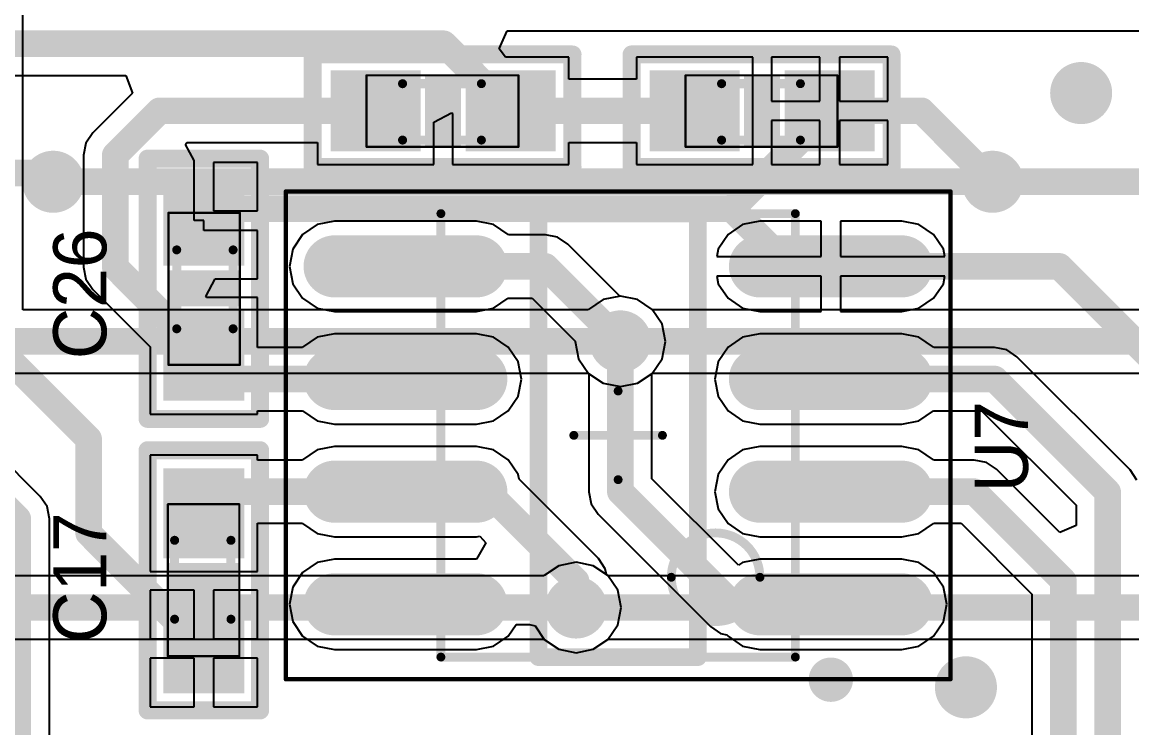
# Model space of a CAD drawing. Header units: millimetres. Extents: x 59 to 152, y 30 to 146.
# Drawn here: x 113.65 to 126.17, y 124.54 to 132.5 of the extents above; entities that cross this region are included whole.
import ezdxf

# ---------------------------------------------------------------- set-up
doc = ezdxf.new("R2010")
doc.units = ezdxf.units.MM
for name, color, linetype in [('BottomLayer', 5, 'Continuous'), ('BottomSolder', 6, 'Continuous'), ('Mechanical13', 56, 'Continuous'), ('Mechanical15', 56, 'Continuous'), ('Mechanical16', 56, 'Continuous'), ('Mechanical6', 56, 'Continuous'), ('MultiLayer', 9, 'Continuous'), ('TopLayer', 1, 'Continuous'), ('TopOverlay', 2, 'Continuous'), ('TopPaste', 8, 'Continuous'), ('TopSolder', 216, 'Continuous'), ('ViaHoleLayer', 16, 'Continuous')]:
    doc.layers.add(name, color=color, linetype=linetype)

# ---------------------------------------------------------------- blocks, each defined once
blk = doc.blocks.new('C0603_189')
at = {"layer": 'Mechanical16'}
for points, const_width in [([(-0.85, 0.406), (0.864, 0.406)], 0.0254), ([(-0.85, 0.406), (-0.85, -0.4)], 0.0254), ([(-0.432, 0.33), (0.457, 0.33)], 0.102), ([(0.864, 0.406), (0.864, -0.4)], 0.0254), ([(-0.432, -0.306), (0.457, -0.306)], 0.102), ([(-0.85, -0.4), (0.864, -0.4)], 0.0254)]:
    blk.add_lwpolyline(points, dxfattribs=dict(at, const_width=const_width))
for points, const_width in [([(-0.856, 0.406, 1), (-0.844, 0.406, 1)], 0.0127), ([(-0.856, 0.406, 1), (-0.844, 0.406, 1)], 0.0127), ([(-0.457, 0.33, 1), (-0.407, 0.33, 1)], 0.0508), ([(0.432, 0.33, 1), (0.483, 0.33, 1)], 0.0508), ([(0.857, 0.406, 1), (0.87, 0.406, 1)], 0.0127), ([(0.857, 0.406, 1), (0.87, 0.406, 1)], 0.0127), ([(-0.457, -0.306, 1), (-0.407, -0.306, 1)], 0.0508), ([(0.432, -0.306, 1), (0.483, -0.306, 1)], 0.0508), ([(-0.856, -0.4, 1), (-0.844, -0.4, 1)], 0.0127), ([(-0.856, -0.4, 1), (-0.844, -0.4, 1)], 0.0127), ([(0.857, -0.4, 1), (0.87, -0.4, 1)], 0.0127), ([(0.857, -0.4, 1), (0.87, -0.4, 1)], 0.0127)]:
    blk.add_lwpolyline(points, format="xyb", close=True, dxfattribs=dict(at, const_width=const_width))
for points in [[(-0.837, -0.4), (-0.431, -0.4), (-0.837, 0.406), (-0.431, 0.406)], [(0.433, -0.4), (0.839, -0.4), (0.433, 0.406), (0.839, 0.406)]]:
    blk.add_solid(points, dxfattribs=at)
at = {"layer": 'Mechanical6'}
blk.add_solid([(-0.2, -0.4), (0.203, -0.4), (-0.2, 0.406), (0.203, 0.406)], dxfattribs=at)
at = {"layer": 'TopLayer'}
for points in [[(-1.219, -0.406), (-0.305, -0.406), (-1.219, 0.406), (-0.305, 0.406)], [(0.305, -0.406), (1.219, -0.406), (0.305, 0.406), (1.219, 0.406)]]:
    blk.add_solid(points, dxfattribs=at)
at = {"layer": 'TopOverlay', "const_width": 0.203}
for points in [[(-1.46, 0.635), (1.473, 0.635)], [(-1.46, 0.635), (-1.46, -0.635)], [(1.473, 0.635), (1.473, -0.635)], [(-1.46, -0.635), (1.473, -0.635)]]:
    blk.add_lwpolyline(points, dxfattribs=at)
at = {"layer": 'TopOverlay', "const_width": 0.102}
for points in [[(-1.511, 0.635, 1), (-1.41, 0.635, 1)], [(-1.511, 0.635, 1), (-1.41, 0.635, 1)], [(1.422, 0.635, 1), (1.524, 0.635, 1)], [(1.422, 0.635, 1), (1.524, 0.635, 1)], [(-1.511, -0.635, 1), (-1.41, -0.635, 1)], [(-1.511, -0.635, 1), (-1.41, -0.635, 1)], [(1.422, -0.635, 1), (1.524, -0.635, 1)], [(1.422, -0.635, 1), (1.524, -0.635, 1)]]:
    blk.add_lwpolyline(points, format="xyb", close=True, dxfattribs=at)
at = {"layer": 'TopPaste'}
for points in [[(-1.219, -0.406), (-0.305, -0.406), (-1.219, 0.406), (-0.305, 0.406)], [(0.305, -0.406), (1.219, -0.406), (0.305, 0.406), (1.219, 0.406)]]:
    blk.add_solid(points, dxfattribs=at)
at = {"layer": 'TopSolder'}
for points in [[(-1.269, -0.456), (-0.255, -0.456), (-1.269, 0.456), (-0.255, 0.456)], [(0.255, -0.456), (1.269, -0.456), (0.255, 0.456), (1.269, 0.456)]]:
    blk.add_solid(points, dxfattribs=at)
blk = doc.blocks.new('C0603_198')
at = {"layer": 'Mechanical16'}
for points, const_width in [([(0.864, 0.406), (-0.85, 0.406)], 0.0254), ([(-0.85, -0.4), (-0.85, 0.406)], 0.0254), ([(0.457, 0.33), (-0.432, 0.33)], 0.102), ([(0.864, -0.4), (0.864, 0.406)], 0.0254), ([(0.457, -0.306), (-0.432, -0.306)], 0.102), ([(0.864, -0.4), (-0.85, -0.4)], 0.0254)]:
    blk.add_lwpolyline(points, dxfattribs=dict(at, const_width=const_width))
for points, const_width in [([(-0.856, 0.406, 1), (-0.844, 0.406, 1)], 0.0127), ([(-0.856, 0.406, 1), (-0.844, 0.406, 1)], 0.0127), ([(-0.457, 0.33, 1), (-0.407, 0.33, 1)], 0.0508), ([(0.432, 0.33, 1), (0.483, 0.33, 1)], 0.0508), ([(0.857, 0.406, 1), (0.87, 0.406, 1)], 0.0127), ([(0.857, 0.406, 1), (0.87, 0.406, 1)], 0.0127), ([(-0.457, -0.306, 1), (-0.407, -0.306, 1)], 0.0508), ([(0.432, -0.306, 1), (0.483, -0.306, 1)], 0.0508), ([(-0.856, -0.4, 1), (-0.844, -0.4, 1)], 0.0127), ([(-0.856, -0.4, 1), (-0.844, -0.4, 1)], 0.0127), ([(0.857, -0.4, 1), (0.87, -0.4, 1)], 0.0127), ([(0.857, -0.4, 1), (0.87, -0.4, 1)], 0.0127)]:
    blk.add_lwpolyline(points, format="xyb", close=True, dxfattribs=dict(at, const_width=const_width))
for points in [[(-0.838, -0.401), (-0.432, -0.401), (-0.838, 0.405), (-0.432, 0.405)], [(0.432, -0.401), (0.838, -0.401), (0.432, 0.405), (0.838, 0.405)]]:
    blk.add_solid(points, dxfattribs=at)
at = {"layer": 'Mechanical6'}
blk.add_solid([(-0.2, -0.4), (0.203, -0.4), (-0.2, 0.406), (0.203, 0.406)], dxfattribs=at)
at = {"layer": 'TopLayer'}
for points in [[(-1.219, -0.406), (-0.305, -0.406), (-1.219, 0.406), (-0.305, 0.406)], [(0.305, -0.406), (1.219, -0.406), (0.305, 0.406), (1.219, 0.406)]]:
    blk.add_solid(points, dxfattribs=at)
at = {"layer": 'TopOverlay', "const_width": 0.203}
for points in [[(1.473, 0.635), (-1.46, 0.635)], [(-1.46, -0.635), (-1.46, 0.635)], [(1.473, -0.635), (1.473, 0.635)], [(1.473, -0.635), (-1.46, -0.635)]]:
    blk.add_lwpolyline(points, dxfattribs=at)
at = {"layer": 'TopOverlay', "const_width": 0.102}
for points in [[(-1.511, 0.635, 1), (-1.41, 0.635, 1)], [(-1.511, 0.635, 1), (-1.41, 0.635, 1)], [(1.422, 0.635, 1), (1.524, 0.635, 1)], [(1.422, 0.635, 1), (1.524, 0.635, 1)], [(-1.511, -0.635, 1), (-1.41, -0.635, 1)], [(-1.511, -0.635, 1), (-1.41, -0.635, 1)], [(1.422, -0.635, 1), (1.524, -0.635, 1)], [(1.422, -0.635, 1), (1.524, -0.635, 1)]]:
    blk.add_lwpolyline(points, format="xyb", close=True, dxfattribs=at)
at = {"layer": 'TopPaste'}
for points in [[(-1.219, -0.406), (-0.305, -0.406), (-1.219, 0.406), (-0.305, 0.406)], [(0.305, -0.406), (1.219, -0.406), (0.305, 0.406), (1.219, 0.406)]]:
    blk.add_solid(points, dxfattribs=at)
at = {"layer": 'TopSolder'}
for points in [[(-1.269, -0.456), (-0.255, -0.456), (-1.269, 0.456), (-0.255, 0.456)], [(0.255, -0.456), (1.269, -0.456), (0.255, 0.456), (1.269, 0.456)]]:
    blk.add_solid(points, dxfattribs=at)
blk = doc.blocks.new('R0603_265')
at = {"layer": 'Mechanical16'}
for points, const_width in [([(-0.85, 0.406), (-0.85, -0.4)], 0.0254), ([(0.864, 0.406), (-0.85, 0.406)], 0.0254), ([(0.457, 0.33), (-0.432, 0.33)], 0.102), ([(0.864, 0.406), (0.864, -0.4)], 0.0254), ([(0.457, -0.306), (-0.432, -0.306)], 0.102), ([(0.864, -0.4), (-0.85, -0.4)], 0.0254)]:
    blk.add_lwpolyline(points, dxfattribs=dict(at, const_width=const_width))
for points, const_width in [([(-0.856, 0.406, 1), (-0.844, 0.406, 1)], 0.0127), ([(-0.856, 0.406, 1), (-0.844, 0.406, 1)], 0.0127), ([(-0.457, 0.33, 1), (-0.407, 0.33, 1)], 0.0508), ([(0.432, 0.33, 1), (0.483, 0.33, 1)], 0.0508), ([(0.857, 0.406, 1), (0.87, 0.406, 1)], 0.0127), ([(0.857, 0.406, 1), (0.87, 0.406, 1)], 0.0127), ([(-0.457, -0.306, 1), (-0.407, -0.306, 1)], 0.0508), ([(0.432, -0.306, 1), (0.483, -0.306, 1)], 0.0508), ([(-0.856, -0.4, 1), (-0.844, -0.4, 1)], 0.0127), ([(-0.856, -0.4, 1), (-0.844, -0.4, 1)], 0.0127), ([(0.857, -0.4, 1), (0.87, -0.4, 1)], 0.0127), ([(0.857, -0.4, 1), (0.87, -0.4, 1)], 0.0127)]:
    blk.add_lwpolyline(points, format="xyb", close=True, dxfattribs=dict(at, const_width=const_width))
for points in [[(-0.838, -0.4), (-0.432, -0.4), (-0.838, 0.407), (-0.432, 0.407)], [(0.432, -0.4), (0.838, -0.4), (0.432, 0.407), (0.838, 0.407)]]:
    blk.add_solid(points, dxfattribs=at)
at = {"layer": 'Mechanical6'}
blk.add_solid([(-0.2, -0.4), (0.203, -0.4), (-0.2, 0.406), (0.203, 0.406)], dxfattribs=at)
at = {"layer": 'TopLayer'}
for points in [[(-1.219, -0.406), (-0.305, -0.406), (-1.219, 0.406), (-0.305, 0.406)], [(0.305, -0.406), (1.219, -0.406), (0.305, 0.406), (1.219, 0.406)]]:
    blk.add_solid(points, dxfattribs=at)
at = {"layer": 'TopOverlay', "const_width": 0.203}
for points in [[(-1.46, 0.635), (-1.46, -0.635)], [(1.473, 0.635), (-1.46, 0.635)], [(1.473, 0.635), (1.473, -0.635)], [(1.473, -0.635), (-1.46, -0.635)]]:
    blk.add_lwpolyline(points, dxfattribs=at)
at = {"layer": 'TopOverlay', "const_width": 0.102}
for points in [[(-1.511, 0.635, 1), (-1.41, 0.635, 1)], [(-1.511, 0.635, 1), (-1.41, 0.635, 1)], [(1.422, 0.635, 1), (1.524, 0.635, 1)], [(1.422, 0.635, 1), (1.524, 0.635, 1)], [(-1.511, -0.635, 1), (-1.41, -0.635, 1)], [(-1.511, -0.635, 1), (-1.41, -0.635, 1)], [(1.422, -0.635, 1), (1.524, -0.635, 1)], [(1.422, -0.635, 1), (1.524, -0.635, 1)]]:
    blk.add_lwpolyline(points, format="xyb", close=True, dxfattribs=at)
at = {"layer": 'TopPaste'}
for points in [[(-1.219, -0.406), (-0.305, -0.406), (-1.219, 0.406), (-0.305, 0.406)], [(0.305, -0.406), (1.219, -0.406), (0.305, 0.406), (1.219, 0.406)]]:
    blk.add_solid(points, dxfattribs=at)
at = {"layer": 'TopSolder'}
for points in [[(-1.269, -0.456), (-0.255, -0.456), (-1.269, 0.456), (-0.255, 0.456)], [(0.255, -0.456), (1.269, -0.456), (0.255, 0.456), (1.269, 0.456)]]:
    blk.add_solid(points, dxfattribs=at)
blk = doc.blocks.new('R0603_266')
at = {"layer": 'Mechanical16'}
for points, const_width in [([(-0.85, 0.406), (-0.85, -0.4)], 0.0254), ([(0.864, 0.406), (-0.85, 0.406)], 0.0254), ([(0.457, 0.33), (-0.432, 0.33)], 0.102), ([(0.864, 0.406), (0.864, -0.4)], 0.0254), ([(0.457, -0.306), (-0.432, -0.306)], 0.102), ([(0.864, -0.4), (-0.85, -0.4)], 0.0254)]:
    blk.add_lwpolyline(points, dxfattribs=dict(at, const_width=const_width))
for points, const_width in [([(-0.856, 0.406, 1), (-0.844, 0.406, 1)], 0.0127), ([(-0.856, 0.406, 1), (-0.844, 0.406, 1)], 0.0127), ([(-0.457, 0.33, 1), (-0.407, 0.33, 1)], 0.0508), ([(0.432, 0.33, 1), (0.483, 0.33, 1)], 0.0508), ([(0.857, 0.406, 1), (0.87, 0.406, 1)], 0.0127), ([(0.857, 0.406, 1), (0.87, 0.406, 1)], 0.0127), ([(-0.457, -0.306, 1), (-0.407, -0.306, 1)], 0.0508), ([(0.432, -0.306, 1), (0.483, -0.306, 1)], 0.0508), ([(-0.856, -0.4, 1), (-0.844, -0.4, 1)], 0.0127), ([(-0.856, -0.4, 1), (-0.844, -0.4, 1)], 0.0127), ([(0.857, -0.4, 1), (0.87, -0.4, 1)], 0.0127), ([(0.857, -0.4, 1), (0.87, -0.4, 1)], 0.0127)]:
    blk.add_lwpolyline(points, format="xyb", close=True, dxfattribs=dict(at, const_width=const_width))
for points in [[(-0.838, -0.4), (-0.432, -0.4), (-0.838, 0.406), (-0.432, 0.406)], [(0.432, -0.4), (0.838, -0.4), (0.432, 0.406), (0.838, 0.406)]]:
    blk.add_solid(points, dxfattribs=at)
at = {"layer": 'Mechanical6'}
blk.add_solid([(-0.2, -0.4), (0.203, -0.4), (-0.2, 0.406), (0.203, 0.406)], dxfattribs=at)
at = {"layer": 'TopLayer'}
for points in [[(-1.219, -0.406), (-0.305, -0.406), (-1.219, 0.406), (-0.305, 0.406)], [(0.305, -0.406), (1.219, -0.406), (0.305, 0.406), (1.219, 0.406)]]:
    blk.add_solid(points, dxfattribs=at)
at = {"layer": 'TopOverlay', "const_width": 0.203}
for points in [[(-1.46, 0.635), (-1.46, -0.635)], [(1.473, 0.635), (-1.46, 0.635)], [(1.473, 0.635), (1.473, -0.635)], [(1.473, -0.635), (-1.46, -0.635)]]:
    blk.add_lwpolyline(points, dxfattribs=at)
at = {"layer": 'TopOverlay', "const_width": 0.102}
for points in [[(-1.511, 0.635, 1), (-1.41, 0.635, 1)], [(-1.511, 0.635, 1), (-1.41, 0.635, 1)], [(1.422, 0.635, 1), (1.524, 0.635, 1)], [(1.422, 0.635, 1), (1.524, 0.635, 1)], [(-1.511, -0.635, 1), (-1.41, -0.635, 1)], [(-1.511, -0.635, 1), (-1.41, -0.635, 1)], [(1.422, -0.635, 1), (1.524, -0.635, 1)], [(1.422, -0.635, 1), (1.524, -0.635, 1)]]:
    blk.add_lwpolyline(points, format="xyb", close=True, dxfattribs=at)
at = {"layer": 'TopPaste'}
for points in [[(-1.219, -0.406), (-0.305, -0.406), (-1.219, 0.406), (-0.305, 0.406)], [(0.305, -0.406), (1.219, -0.406), (0.305, 0.406), (1.219, 0.406)]]:
    blk.add_solid(points, dxfattribs=at)
at = {"layer": 'TopSolder'}
for points in [[(-1.269, -0.456), (-0.255, -0.456), (-1.269, 0.456), (-0.255, 0.456)], [(0.255, -0.456), (1.269, -0.456), (0.255, 0.456), (1.269, 0.456)]]:
    blk.add_solid(points, dxfattribs=at)
blk = doc.blocks.new('ADI_R_8_N_309')
at = {"layer": 'Mechanical13', "const_width": 0.1}
for points in [[(2, 2.5), (-2, 2.5)], [(-2, 2.5), (-2, -2.5)], [(2, 2.5), (2, -2.5)], [(2, -2.5), (-2, -2.5)]]:
    blk.add_lwpolyline(points, dxfattribs=at)
at = {"layer": 'Mechanical13'}
for points, const_width in [([(-2.025, 2.5, 1), (-1.975, 2.5, 1)], 0.05), ([(-2.025, 2.5, 1), (-1.975, 2.5, 1)], 0.05), ([(1.975, 2.5, 1), (2.025, 2.5, 1)], 0.05), ([(1.975, 2.5, 1), (2.025, 2.5, 1)], 0.05), ([(-0.6, 1.6, 1), (-1.6, 1.6, 1)], 0.1), ([(-1.625, 1.6, 1), (-1.575, 1.6, 1)], 0.05), ([(-0.625, 1.6, 1), (-0.575, 1.6, 1)], 0.05), ([(-2.025, -2.5, 1), (-1.975, -2.5, 1)], 0.05), ([(-2.025, -2.5, 1), (-1.975, -2.5, 1)], 0.05), ([(1.975, -2.5, 1), (2.025, -2.5, 1)], 0.05), ([(1.975, -2.5, 1), (2.025, -2.5, 1)], 0.05)]:
    blk.add_lwpolyline(points, format="xyb", close=True, dxfattribs=dict(at, const_width=const_width))
at = {"layer": 'Mechanical15'}
for points, const_width in [([(3.75, 2.75), (-3.75, 2.75)], 0.05), ([(-3.75, 2.75), (-3.75, -2.75)], 0.05), ([(3.75, 2.75), (3.75, -2.75)], 0.05), ([(0, 0.5), (0, -0.5)], 0.1), ([(0.5, 0), (-0.5, 0)], 0.1), ([(3.75, -2.75), (-3.75, -2.75)], 0.05)]:
    blk.add_lwpolyline(points, dxfattribs=dict(at, const_width=const_width))
for points, const_width in [([(-3.762, 2.75, 1), (-3.738, 2.75, 1)], 0.025), ([(-3.762, 2.75, 1), (-3.738, 2.75, 1)], 0.025), ([(3.738, 2.75, 1), (3.762, 2.75, 1)], 0.025), ([(3.738, 2.75, 1), (3.762, 2.75, 1)], 0.025), ([(-0.025, 0.5, 1), (0.025, 0.5, 1)], 0.05), ([(-0.525, 0, 1), (-0.475, 0, 1)], 0.05), ([(0.475, 0, 1), (0.525, 0, 1)], 0.05), ([(-0.025, -0.5, 1), (0.025, -0.5, 1)], 0.05), ([(-3.762, -2.75, 1), (-3.738, -2.75, 1)], 0.025), ([(-3.762, -2.75, 1), (-3.738, -2.75, 1)], 0.025), ([(3.738, -2.75, 1), (3.762, -2.75, 1)], 0.025), ([(3.738, -2.75, 1), (3.762, -2.75, 1)], 0.025)]:
    blk.add_lwpolyline(points, format="xyb", close=True, dxfattribs=dict(at, const_width=const_width))
at = {"layer": 'TopLayer', "const_width": 0.6}
for points in [[(-3.2, 1.905), (-1.6, 1.905)], [(1.6, 1.905), (3.2, 1.905)], [(-3.2, 0.635), (-1.6, 0.635)], [(1.6, 0.635), (3.2, 0.635)], [(-3.2, -0.635), (-1.6, -0.635)], [(1.6, -0.635), (3.2, -0.635)], [(-3.2, -1.905), (-1.6, -1.905)], [(1.6, -1.905), (3.2, -1.905)]]:
    blk.add_lwpolyline(points, dxfattribs=at)
at = {"layer": 'TopLayer', "const_width": 0.3}
for points in [[(-3.35, 1.905, 1), (-3.05, 1.905, 1)], [(-1.75, 1.905, 1), (-1.45, 1.905, 1)], [(1.45, 1.905, 1), (1.75, 1.905, 1)], [(3.05, 1.905, 1), (3.35, 1.905, 1)], [(-3.35, 0.635, 1), (-3.05, 0.635, 1)], [(-1.75, 0.635, 1), (-1.45, 0.635, 1)], [(1.45, 0.635, 1), (1.75, 0.635, 1)], [(3.05, 0.635, 1), (3.35, 0.635, 1)], [(-3.35, -0.635, 1), (-3.05, -0.635, 1)], [(-1.75, -0.635, 1), (-1.45, -0.635, 1)], [(1.45, -0.635, 1), (1.75, -0.635, 1)], [(3.05, -0.635, 1), (3.35, -0.635, 1)], [(-3.35, -1.905, 1), (-3.05, -1.905, 1)], [(-1.75, -1.905, 1), (-1.45, -1.905, 1)], [(1.45, -1.905, 1), (1.75, -1.905, 1)], [(3.05, -1.905, 1), (3.35, -1.905, 1)]]:
    blk.add_lwpolyline(points, format="xyb", close=True, dxfattribs=at)
at = {"layer": 'TopOverlay'}
for points, const_width in [([(-2.275, 2.755, 1), (-2.525, 2.755, 1)], 0.25), ([(-2.588, 2.755, 1), (-2.463, 2.755, 1)], 0.125), ([(-2.337, 2.755, 1), (-2.213, 2.755, 1)], 0.125), ([(-0.95, 2.5, 1), (-0.85, 2.5, 1)], 0.1), ([(-0.95, 2.5, 1), (-0.85, 2.5, 1)], 0.1), ([(0.85, 2.5, 1), (0.95, 2.5, 1)], 0.1), ([(0.85, 2.5, 1), (0.95, 2.5, 1)], 0.1), ([(-0.95, -2.5, 1), (-0.85, -2.5, 1)], 0.1), ([(-0.95, -2.5, 1), (-0.85, -2.5, 1)], 0.1), ([(0.85, -2.5, 1), (0.95, -2.5, 1)], 0.1), ([(0.85, -2.5, 1), (0.95, -2.5, 1)], 0.1)]:
    blk.add_lwpolyline(points, format="xyb", close=True, dxfattribs=dict(at, const_width=const_width))
at = {"layer": 'TopOverlay', "const_width": 0.2}
for points in [[(0.9, 2.5), (-0.9, 2.5)], [(-0.9, 2.5), (-0.9, -2.5)], [(0.9, 2.5), (0.9, -2.5)], [(0.9, -2.5), (-0.9, -2.5)]]:
    blk.add_lwpolyline(points, dxfattribs=at)
at = {"layer": 'TopPaste', "const_width": 0.6}
for points in [[(-3.2, 1.905), (-1.6, 1.905)], [(1.6, 1.905), (3.2, 1.905)], [(-3.2, 0.635), (-1.6, 0.635)], [(1.6, 0.635), (3.2, 0.635)], [(-3.2, -0.635), (-1.6, -0.635)], [(1.6, -0.635), (3.2, -0.635)], [(-3.2, -1.905), (-1.6, -1.905)], [(1.6, -1.905), (3.2, -1.905)]]:
    blk.add_lwpolyline(points, dxfattribs=at)
at = {"layer": 'TopPaste', "const_width": 0.3}
for points in [[(-3.35, 1.905, 1), (-3.05, 1.905, 1)], [(-1.75, 1.905, 1), (-1.45, 1.905, 1)], [(1.45, 1.905, 1), (1.75, 1.905, 1)], [(3.05, 1.905, 1), (3.35, 1.905, 1)], [(-3.35, 0.635, 1), (-3.05, 0.635, 1)], [(-1.75, 0.635, 1), (-1.45, 0.635, 1)], [(1.45, 0.635, 1), (1.75, 0.635, 1)], [(3.05, 0.635, 1), (3.35, 0.635, 1)], [(-3.35, -0.635, 1), (-3.05, -0.635, 1)], [(-1.75, -0.635, 1), (-1.45, -0.635, 1)], [(1.45, -0.635, 1), (1.75, -0.635, 1)], [(3.05, -0.635, 1), (3.35, -0.635, 1)], [(-3.35, -1.905, 1), (-3.05, -1.905, 1)], [(-1.75, -1.905, 1), (-1.45, -1.905, 1)], [(1.45, -1.905, 1), (1.75, -1.905, 1)], [(3.05, -1.905, 1), (3.35, -1.905, 1)]]:
    blk.add_lwpolyline(points, format="xyb", close=True, dxfattribs=at)
at = {"layer": 'TopSolder', "const_width": 0.7}
for points in [[(-3.2, 1.905), (-1.6, 1.905)], [(1.6, 1.905), (3.2, 1.905)], [(-3.2, 0.635), (-1.6, 0.635)], [(1.6, 0.635), (3.2, 0.635)], [(-3.2, -0.635), (-1.6, -0.635)], [(1.6, -0.635), (3.2, -0.635)], [(-3.2, -1.905), (-1.6, -1.905)], [(1.6, -1.905), (3.2, -1.905)]]:
    blk.add_lwpolyline(points, dxfattribs=at)
at = {"layer": 'TopSolder', "const_width": 0.35}
for points in [[(-3.375, 1.905, 1), (-3.025, 1.905, 1)], [(-1.775, 1.905, 1), (-1.425, 1.905, 1)], [(1.425, 1.905, 1), (1.775, 1.905, 1)], [(3.025, 1.905, 1), (3.375, 1.905, 1)], [(-3.375, 0.635, 1), (-3.025, 0.635, 1)], [(-1.775, 0.635, 1), (-1.425, 0.635, 1)], [(1.425, 0.635, 1), (1.775, 0.635, 1)], [(3.025, 0.635, 1), (3.375, 0.635, 1)], [(-3.375, -0.635, 1), (-3.025, -0.635, 1)], [(-1.775, -0.635, 1), (-1.425, -0.635, 1)], [(1.425, -0.635, 1), (1.775, -0.635, 1)], [(3.025, -0.635, 1), (3.375, -0.635, 1)], [(-3.375, -1.905, 1), (-3.025, -1.905, 1)], [(-1.775, -1.905, 1), (-1.425, -1.905, 1)], [(1.425, -1.905, 1), (1.775, -1.905, 1)], [(3.025, -1.905, 1), (3.375, -1.905, 1)]]:
    blk.add_lwpolyline(points, format="xyb", close=True, dxfattribs=at)

msp = doc.modelspace()

# ---------------------------------------------------------------- linework, layer by layer
at = {"layer": 'BottomLayer'}
for p, q in [((113.657, 129.257), (113.657, 134.537)), ((120.205, 129.371), (120.04, 129.26)), ((120.4, 129.41), (120.205, 129.371)), ((120.595, 129.371), (120.4, 129.41)), ((120.76, 129.26), (120.595, 129.371)), ((120.037, 129.257), (113.657, 129.257)), ((120.04, 129.26), (120.037, 129.257)), ((120.763, 129.257), (120.76, 129.26)), ((132.137, 129.257), (120.763, 129.257)), ((108.463, 128.543), (120.037, 128.543)), ((120.037, 128.543), (120.04, 128.54)), ((120.04, 128.54), (120.205, 128.429)), ((120.595, 128.429), (120.76, 128.54)), ((120.76, 128.54), (120.763, 128.543)), ((120.763, 128.543), (132.137, 128.543)), ((120.205, 128.429), (120.4, 128.39)), ((120.4, 128.39), (120.595, 128.429)), ((119.705, 126.371), (119.54, 126.26)), ((119.9, 126.41), (119.705, 126.371)), ((120.095, 126.371), (119.9, 126.41)), ((120.26, 126.26), (120.095, 126.371)), ((119.537, 126.257), (108.063, 126.257)), ((119.54, 126.26), (119.537, 126.257)), ((120.263, 126.257), (120.26, 126.26)), ((131.737, 126.257), (120.263, 126.257)), ((108.063, 125.543), (119.537, 125.543)), ((119.537, 125.543), (119.54, 125.54)), ((119.54, 125.54), (119.705, 125.429)), ((120.095, 125.429), (120.26, 125.54)), ((120.26, 125.54), (120.263, 125.543)), ((120.263, 125.543), (131.737, 125.543)), ((119.705, 125.429), (119.9, 125.39)), ((119.9, 125.39), (120.095, 125.429))]:
    msp.add_line(p, q, dxfattribs=at)
for points, const_width in [([(125.45, 131.7, 1), (125.75, 131.7, 1)], 0.3), ([(113.85, 130.7, 1), (114.15, 130.7, 1)], 0.3), ([(124.45, 130.7, 1), (124.75, 130.7, 1)], 0.3), ([(113.925, 130.7, 1), (114.075, 130.7, 1)], 0.15), ([(124.525, 130.7, 1), (124.675, 130.7, 1)], 0.15), ([(124.525, 130.7, 1), (124.675, 130.7, 1)], 0.15), ([(120.25, 128.9, 1), (120.55, 128.9, 1)], 0.3), ([(120.325, 128.9, 1), (120.475, 128.9, 1)], 0.15), ([(120.325, 128.9, 1), (120.475, 128.9, 1)], 0.15), ([(119.75, 125.9, 1), (120.05, 125.9, 1)], 0.3), ([(119.825, 125.9, 1), (119.975, 125.9, 1)], 0.15), ([(119.825, 125.9, 1), (119.975, 125.9, 1)], 0.15), ([(124.15, 125, 1), (124.45, 125, 1)], 0.3)]:
    msp.add_lwpolyline(points, format="xyb", close=True, dxfattribs=dict(at, const_width=const_width))
at = {"layer": 'BottomLayer', "const_width": 0.3}
for points in [[(114, 130.7), (124.6, 130.7)], [(124.6, 130.7), (133.8, 130.7)], [(113.3, 128.9), (120.4, 128.9)], [(120.4, 128.9), (132.5, 128.9)], [(107.7, 125.9), (119.9, 125.9)], [(119.9, 125.9), (132.1, 125.9)]]:
    msp.add_lwpolyline(points, dxfattribs=at)
at = {"layer": 'BottomSolder', "const_width": 0.35}
for points in [[(125.425, 131.7, 1), (125.775, 131.7, 1)], [(113.825, 130.7, 1), (114.175, 130.7, 1)], [(124.425, 130.7, 1), (124.775, 130.7, 1)], [(120.225, 128.9, 1), (120.575, 128.9, 1)], [(119.725, 125.9, 1), (120.075, 125.9, 1)], [(124.125, 125, 1), (124.475, 125, 1)]]:
    msp.add_lwpolyline(points, format="xyb", close=True, dxfattribs=at)
at = {"layer": 'MultiLayer', "const_width": 0.3}
for points in [[(125.45, 131.7, 1), (125.75, 131.7, 1)], [(113.85, 130.7, 1), (114.15, 130.7, 1)], [(124.45, 130.7, 1), (124.75, 130.7, 1)], [(120.25, 128.9, 1), (120.55, 128.9, 1)], [(119.75, 125.9, 1), (120.05, 125.9, 1)], [(124.15, 125, 1), (124.45, 125, 1)]]:
    msp.add_lwpolyline(points, format="xyb", close=True, dxfattribs=at)
at = {"layer": 'TopLayer'}
for p, q in [((119.032, 132.2), (119.124, 132.4)), ((119.124, 132.4), (128.013, 132.4)), ((119.105, 132.106), (119.032, 132.2)), ((119.819, 132.106), (119.105, 132.106)), ((119.819, 131.857), (119.819, 132.106)), ((121.895, 132.106), (120.581, 132.106)), ((120.581, 132.106), (120.581, 131.857)), ((121.895, 130.894), (121.895, 132.106)), ((122.652, 132.106), (122.105, 132.106)), ((122.105, 132.106), (122.105, 131.61)), ((122.652, 131.61), (122.652, 132.106)), ((123.419, 132.106), (122.872, 132.106)), ((122.872, 132.106), (122.872, 131.61)), ((123.419, 131.61), (123.419, 132.106)), ((110.281, 131.9), (114.82, 131.9)), ((114.82, 131.9), (114.895, 131.7)), ((120.581, 131.857), (119.819, 131.857)), ((114.895, 131.7), (114.448, 131.252)), ((122.105, 131.61), (122.652, 131.61)), ((122.872, 131.61), (123.419, 131.61)), ((118.295, 131.371), (118.495, 131.478)), ((118.295, 130.894), (118.295, 131.371)), ((118.495, 131.478), (118.505, 131.471)), ((118.505, 131.471), (118.505, 130.894)), ((122.652, 131.39), (122.105, 131.39)), ((122.105, 131.39), (122.105, 130.894)), ((122.652, 130.894), (122.652, 131.39)), ((123.419, 131.39), (122.872, 131.39)), ((122.872, 131.39), (122.872, 130.894)), ((123.419, 130.894), (123.419, 131.39)), ((114.448, 131.252), (114.37, 131.137)), ((114.37, 131.137), (114.343, 131)), ((115.493, 131.119), (115.509, 131.143)), ((115.59, 130.938), (115.493, 131.119)), ((115.509, 131.143), (116.981, 131.143)), ((116.981, 131.143), (116.981, 130.894)), ((119.819, 130.894), (119.819, 131.143)), ((119.819, 131.143), (120.581, 131.143)), ((120.581, 131.143), (120.581, 130.894)), ((114.343, 131), (114.343, 129.738)), ((115.59, 130.262), (115.59, 130.938)), ((116.306, 130.919), (115.81, 130.919)), ((115.81, 130.919), (115.81, 130.372)), ((116.306, 130.372), (116.306, 130.919)), ((116.981, 130.894), (118.295, 130.894)), ((118.505, 130.894), (119.819, 130.894)), ((120.581, 130.894), (121.895, 130.894)), ((122.105, 130.894), (122.652, 130.894)), ((122.872, 130.894), (123.419, 130.894)), ((115.81, 130.372), (116.306, 130.372)), ((115.7, 130.262), (115.59, 130.262)), ((115.7, 130.152), (115.7, 130.262)), ((117.175, 130.256), (116.98, 130.217)), ((118.775, 130.256), (117.175, 130.256)), ((118.97, 130.217), (118.775, 130.256)), ((121.975, 130.256), (121.78, 130.217)), ((122.665, 130.256), (121.975, 130.256)), ((122.665, 129.856), (122.665, 130.256)), ((123.575, 130.256), (122.885, 130.256)), ((122.885, 130.256), (122.885, 129.856)), ((123.77, 130.217), (123.575, 130.256)), ((116.306, 130.152), (115.7, 130.152)), ((116.306, 129.605), (116.306, 130.152)), ((116.815, 130.106), (116.704, 129.941)), ((116.98, 130.217), (116.815, 130.106)), ((119.135, 130.106), (118.97, 130.217)), ((119.138, 130.103), (119.135, 130.106)), ((119.554, 130.103), (119.138, 130.103)), ((119.691, 130.076), (119.554, 130.103)), ((121.615, 130.106), (121.504, 129.941)), ((121.78, 130.217), (121.615, 130.106)), ((123.935, 130.106), (123.77, 130.217)), ((124.046, 129.941), (123.935, 130.106)), ((119.806, 129.998), (119.691, 130.076)), ((120.396, 129.409), (119.806, 129.998)), ((116.704, 129.941), (116.665, 129.746)), ((121.504, 129.941), (121.487, 129.856)), ((121.487, 129.856), (122.665, 129.856)), ((122.885, 129.856), (124.063, 129.856)), ((124.063, 129.856), (124.046, 129.941)), ((114.343, 129.738), (114.37, 129.601)), ((116.665, 129.746), (116.704, 129.551)), ((114.37, 129.601), (114.448, 129.486)), ((115.722, 129.405), (115.829, 129.605)), ((115.829, 129.605), (116.306, 129.605)), ((122.665, 129.636), (121.487, 129.636)), ((121.487, 129.636), (121.504, 129.551)), ((122.665, 129.236), (122.665, 129.636)), ((124.063, 129.636), (122.885, 129.636)), ((122.885, 129.636), (122.885, 129.236)), ((124.046, 129.551), (124.063, 129.636)), ((114.448, 129.486), (115.094, 128.84)), ((116.704, 129.551), (116.815, 129.386)), ((121.504, 129.551), (121.615, 129.386)), ((123.935, 129.386), (124.046, 129.551)), ((115.729, 129.395), (115.722, 129.405)), ((116.306, 129.395), (115.729, 129.395)), ((116.306, 128.833), (116.306, 129.395)), ((116.815, 129.386), (116.98, 129.275)), ((118.97, 129.275), (119.135, 129.386)), ((119.135, 129.386), (119.138, 129.389)), ((119.138, 129.389), (119.406, 129.389)), ((119.406, 129.389), (119.891, 128.904)), ((120.4, 129.41), (120.396, 129.409)), ((120.595, 129.371), (120.4, 129.41)), ((120.76, 129.26), (120.595, 129.371)), ((121.615, 129.386), (121.78, 129.275)), ((123.77, 129.275), (123.935, 129.386)), ((116.98, 129.275), (117.175, 129.236)), ((117.175, 129.236), (118.775, 129.236)), ((118.775, 129.236), (118.97, 129.275)), ((120.871, 129.095), (120.76, 129.26)), ((121.78, 129.275), (121.975, 129.236)), ((121.975, 129.236), (122.665, 129.236)), ((122.885, 129.236), (123.575, 129.236)), ((123.575, 129.236), (123.77, 129.275)), ((117.175, 128.986), (116.98, 128.947)), ((118.775, 128.986), (117.175, 128.986)), ((118.97, 128.947), (118.775, 128.986)), ((120.91, 128.9), (120.871, 129.095)), ((121.975, 128.986), (121.78, 128.947)), ((123.575, 128.986), (121.975, 128.986)), ((123.77, 128.947), (123.575, 128.986)), ((116.98, 128.947), (116.815, 128.836)), ((119.135, 128.836), (118.97, 128.947)), ((119.891, 128.904), (119.89, 128.9)), ((119.89, 128.9), (119.929, 128.705)), ((120.871, 128.705), (120.91, 128.9)), ((121.78, 128.947), (121.615, 128.836)), ((123.935, 128.836), (123.77, 128.947)), ((113.852, 127.152), (112.252, 128.752)), ((115.094, 128.84), (115.094, 128.081)), ((116.812, 128.833), (116.306, 128.833)), ((116.815, 128.836), (116.812, 128.833)), ((119.246, 128.671), (119.135, 128.836)), ((121.615, 128.836), (121.504, 128.671)), ((123.938, 128.833), (123.935, 128.836)), ((124.624, 128.833), (123.938, 128.833)), ((124.761, 128.806), (124.624, 128.833)), ((124.876, 128.728), (124.761, 128.806)), ((126.152, 127.452), (124.876, 128.728)), ((119.285, 128.476), (119.246, 128.671)), ((119.929, 128.705), (120.04, 128.54)), ((120.76, 128.54), (120.871, 128.705)), ((121.504, 128.671), (121.465, 128.476)), ((119.246, 128.281), (119.285, 128.476)), ((120.04, 128.54), (120.043, 128.537)), ((120.043, 128.537), (120.043, 127.205)), ((120.757, 128.537), (120.76, 128.54)), ((120.757, 127.352), (120.757, 128.537)), ((121.465, 128.476), (121.504, 128.281)), ((119.135, 128.116), (119.246, 128.281)), ((121.504, 128.281), (121.615, 128.116)), ((116.306, 128.081), (116.306, 128.119)), ((116.306, 128.119), (116.812, 128.119)), ((116.812, 128.119), (116.815, 128.116)), ((116.815, 128.116), (116.98, 128.005)), ((118.97, 128.005), (119.135, 128.116)), ((121.615, 128.116), (121.78, 128.005)), ((123.77, 128.005), (123.935, 128.116)), ((123.935, 128.116), (123.938, 128.119)), ((123.938, 128.119), (124.476, 128.119)), ((124.476, 128.119), (125.543, 127.052)), ((115.094, 128.081), (116.306, 128.081)), ((116.98, 128.005), (117.175, 127.966)), ((118.775, 127.966), (118.97, 128.005)), ((121.78, 128.005), (121.975, 127.966)), ((123.575, 127.966), (123.77, 128.005)), ((117.175, 127.966), (118.775, 127.966)), ((121.975, 127.966), (123.575, 127.966)), ((116.306, 127.619), (115.094, 127.619)), ((115.094, 127.619), (115.094, 126.305)), ((116.306, 127.563), (116.306, 127.619)), ((116.98, 127.677), (116.815, 127.566)), ((117.175, 127.716), (116.98, 127.677)), ((118.775, 127.716), (117.175, 127.716)), ((118.97, 127.677), (118.775, 127.716)), ((119.135, 127.566), (118.97, 127.677)), ((121.78, 127.677), (121.615, 127.566)), ((121.975, 127.716), (121.78, 127.677)), ((123.575, 127.716), (121.975, 127.716)), ((123.77, 127.677), (123.575, 127.716)), ((123.935, 127.566), (123.77, 127.677)), ((116.812, 127.563), (116.306, 127.563)), ((116.815, 127.566), (116.812, 127.563)), ((119.246, 127.401), (119.135, 127.566)), ((121.615, 127.566), (121.504, 127.401)), ((123.938, 127.563), (123.935, 127.566)), ((124.394, 127.563), (123.938, 127.563)), ((124.531, 127.536), (124.394, 127.563)), ((124.646, 127.458), (124.531, 127.536)), ((119.257, 127.348), (119.246, 127.401)), ((120.152, 126.452), (119.257, 127.348)), ((121.733, 126.376), (120.757, 127.352)), ((121.504, 127.401), (121.465, 127.206)), ((125.358, 126.746), (124.646, 127.458)), ((126.23, 127.337), (126.152, 127.452)), ((113.93, 127.037), (113.852, 127.152)), ((120.043, 127.205), (120.07, 127.068)), ((121.465, 127.206), (121.504, 127.011)), ((113.957, 126.9), (113.93, 127.037)), ((120.07, 127.068), (120.148, 126.952)), ((121.504, 127.011), (121.615, 126.846)), ((125.543, 127.052), (125.543, 126.823)), ((113.957, 123.8), (113.957, 126.9)), ((116.306, 126.305), (116.306, 126.849)), ((116.306, 126.849), (116.812, 126.849)), ((116.812, 126.849), (116.815, 126.846)), ((116.815, 126.846), (116.98, 126.735)), ((120.148, 126.952), (121.416, 125.684)), ((121.615, 126.846), (121.78, 126.735)), ((123.77, 126.735), (123.935, 126.846)), ((123.935, 126.846), (123.938, 126.849)), ((123.938, 126.849), (124.246, 126.849)), ((124.246, 126.849), (125.043, 126.052)), ((116.98, 126.735), (117.175, 126.696)), ((121.78, 126.735), (121.975, 126.696)), ((123.575, 126.696), (123.77, 126.735)), ((125.543, 126.823), (125.358, 126.746)), ((117.175, 126.696), (118.775, 126.696)), ((118.775, 126.696), (118.815, 126.704)), ((118.882, 126.629), (118.777, 126.445)), ((118.815, 126.704), (118.882, 126.629)), ((121.975, 126.696), (123.575, 126.696)), ((116.98, 126.407), (116.815, 126.296)), ((117.175, 126.446), (116.98, 126.407)), ((118.775, 126.446), (117.175, 126.446)), ((118.777, 126.445), (118.775, 126.446)), ((120.23, 126.337), (120.152, 126.452)), ((121.78, 126.407), (121.733, 126.376)), ((121.975, 126.446), (121.78, 126.407)), ((123.575, 126.446), (121.975, 126.446)), ((123.77, 126.407), (123.575, 126.446)), ((123.935, 126.296), (123.77, 126.407)), ((115.094, 126.305), (116.306, 126.305)), ((116.815, 126.296), (116.704, 126.131)), ((120.242, 126.273), (120.23, 126.337)), ((120.26, 126.26), (120.242, 126.273)), ((120.371, 126.095), (120.26, 126.26)), ((124.046, 126.131), (123.935, 126.296)), ((115.59, 126.095), (115.094, 126.095)), ((115.094, 126.095), (115.094, 125.548)), ((115.59, 125.548), (115.59, 126.095)), ((116.306, 126.095), (115.81, 126.095)), ((115.81, 126.095), (115.81, 125.548)), ((116.306, 125.548), (116.306, 126.095)), ((116.704, 126.131), (116.665, 125.936)), ((120.41, 125.9), (120.371, 126.095)), ((124.085, 125.936), (124.046, 126.131)), ((125.043, 126.052), (125.043, 123.8)), ((116.665, 125.936), (116.704, 125.741)), ((120.371, 125.705), (120.41, 125.9)), ((124.046, 125.741), (124.085, 125.936)), ((116.704, 125.741), (116.815, 125.576)), ((123.935, 125.576), (124.046, 125.741)), ((119.135, 125.576), (119.224, 125.709)), ((119.224, 125.709), (119.374, 125.709)), ((119.374, 125.709), (119.437, 125.694)), ((119.437, 125.694), (119.54, 125.54)), ((120.26, 125.54), (120.371, 125.705)), ((121.416, 125.684), (121.532, 125.606)), ((121.532, 125.606), (121.603, 125.592)), ((115.094, 125.548), (115.59, 125.548)), ((115.81, 125.548), (116.306, 125.548)), ((116.815, 125.576), (116.98, 125.465)), ((118.97, 125.465), (119.135, 125.576)), ((119.54, 125.54), (119.705, 125.429)), ((120.095, 125.429), (120.26, 125.54)), ((121.603, 125.592), (121.615, 125.576)), ((121.615, 125.576), (121.78, 125.465)), ((123.77, 125.465), (123.935, 125.576)), ((116.98, 125.465), (117.175, 125.426)), ((117.175, 125.426), (118.775, 125.426)), ((118.775, 125.426), (118.97, 125.465)), ((119.705, 125.429), (119.9, 125.39)), ((119.9, 125.39), (120.095, 125.429)), ((121.78, 125.465), (121.975, 125.426)), ((121.975, 125.426), (123.575, 125.426)), ((123.575, 125.426), (123.77, 125.465)), ((115.59, 125.328), (115.094, 125.328)), ((115.094, 125.328), (115.094, 124.781)), ((115.59, 124.781), (115.59, 125.328)), ((116.306, 125.328), (115.81, 125.328)), ((115.81, 125.328), (115.81, 124.781)), ((116.306, 124.781), (116.306, 125.328)), ((115.094, 124.781), (115.59, 124.781)), ((115.81, 124.781), (116.306, 124.781))]:
    msp.add_line(p, q, dxfattribs=at)
at = {"layer": 'TopLayer', "const_width": 0.3}
for points in [[(106.044, 132.256), (118.406, 132.256)], [(118.406, 132.256), (119.162, 131.5)], [(114.7, 131), (115.2, 131.5)], [(115.2, 131.5), (117.638, 131.5)], [(119.162, 131.5), (121.238, 131.5)], [(121.658, 130.396), (122.762, 131.5)], [(122.762, 131.5), (123.8, 131.5)], [(123.8, 131.5), (124.6, 130.7)], [(114.7, 129.738), (114.7, 131)], [(110.9, 130.8), (113.9, 130.8)], [(113.9, 130.8), (114, 130.7)], [(124.6, 130.7), (124.6, 130.7)], [(115.7, 130.396), (121.658, 130.396)], [(115.7, 130.262), (115.7, 130.396)], [(121.658, 130.396), (122.308, 129.746)], [(112.454, 129.746), (114.4, 127.8)], [(114.7, 129.738), (115.7, 128.738)], [(117.975, 129.746), (119.554, 129.746)], [(119.554, 129.746), (120.4, 128.9)], [(122.308, 129.746), (122.775, 129.746)], [(122.775, 129.746), (125.354, 129.746)], [(125.354, 129.746), (126.6, 128.5)], [(120.4, 127.205), (120.4, 128.9)], [(115.7, 128.738), (115.962, 128.476)], [(112, 128.5), (113.6, 126.9)], [(115.962, 128.476), (117.975, 128.476)], [(122.775, 128.476), (124.624, 128.476)], [(124.624, 128.476), (125.9, 127.2)], [(114.4, 126.738), (114.4, 127.8)], [(115.7, 126.962), (115.944, 127.206)], [(115.944, 127.206), (117.975, 127.206)], [(117.975, 127.206), (118.894, 127.206)], [(118.894, 127.206), (119.9, 126.2)], [(120.4, 127.205), (121.669, 125.936)], [(122.775, 127.206), (124.394, 127.206)], [(124.394, 127.206), (125.4, 126.2)], [(125.9, 92.1), (125.9, 127.2)], [(113.6, 92.8), (113.6, 126.9)], [(114.4, 126.738), (115.7, 125.438)], [(119.9, 125.9), (119.9, 126.2)], [(125.4, 94.8), (125.4, 126.2)], [(121.669, 125.936), (122.775, 125.936)]]:
    msp.add_lwpolyline(points, dxfattribs=at)
at = {"layer": 'TopLayer'}
for points, const_width in [([(118.331, 132.256, 1), (118.481, 132.256, 1)], 0.15), ([(118.331, 132.256, 1), (118.481, 132.256, 1)], 0.15), ([(125.45, 131.7, 1), (125.75, 131.7, 1)], 0.3), ([(115.125, 131.5, 1), (115.275, 131.5, 1)], 0.15), ([(115.125, 131.5, 1), (115.275, 131.5, 1)], 0.15), ([(117.563, 131.5, 1), (117.713, 131.5, 1)], 0.15), ([(119.087, 131.5, 1), (119.237, 131.5, 1)], 0.15), ([(119.087, 131.5, 1), (119.237, 131.5, 1)], 0.15), ([(121.163, 131.5, 1), (121.313, 131.5, 1)], 0.15), ([(122.687, 131.5, 1), (122.837, 131.5, 1)], 0.15), ([(122.687, 131.5, 1), (122.837, 131.5, 1)], 0.15), ([(123.725, 131.5, 1), (123.875, 131.5, 1)], 0.15), ([(123.725, 131.5, 1), (123.875, 131.5, 1)], 0.15), ([(114.625, 131, 1), (114.775, 131, 1)], 0.15), ([(114.625, 131, 1), (114.775, 131, 1)], 0.15), ([(113.85, 130.7, 1), (114.15, 130.7, 1)], 0.3), ([(124.45, 130.7, 1), (124.75, 130.7, 1)], 0.3), ([(113.825, 130.8, 1), (113.975, 130.8, 1)], 0.15), ([(113.825, 130.8, 1), (113.975, 130.8, 1)], 0.15), ([(113.925, 130.7, 1), (114.075, 130.7, 1)], 0.15), ([(124.525, 130.7, 1), (124.675, 130.7, 1)], 0.15), ([(124.525, 130.7, 1), (124.675, 130.7, 1)], 0.15), ([(124.525, 130.7, 1), (124.675, 130.7, 1)], 0.15), ([(115.625, 130.396, 1), (115.775, 130.396, 1)], 0.15), ([(115.625, 130.396, 1), (115.775, 130.396, 1)], 0.15), ([(121.583, 130.396, 1), (121.733, 130.396, 1)], 0.15), ([(121.583, 130.396, 1), (121.733, 130.396, 1)], 0.15), ([(121.583, 130.396, 1), (121.733, 130.396, 1)], 0.15), ([(115.625, 130.262, 1), (115.775, 130.262, 1)], 0.15), ([(114.625, 129.738, 1), (114.775, 129.738, 1)], 0.15), ([(114.625, 129.738, 1), (114.775, 129.738, 1)], 0.15), ([(117.9, 129.746, 1), (118.05, 129.746, 1)], 0.15), ([(119.479, 129.746, 1), (119.629, 129.746, 1)], 0.15), ([(119.479, 129.746, 1), (119.629, 129.746, 1)], 0.15), ([(122.233, 129.746, 1), (122.383, 129.746, 1)], 0.15), ([(122.233, 129.746, 1), (122.383, 129.746, 1)], 0.15), ([(122.7, 129.746, 1), (122.85, 129.746, 1)], 0.15), ([(122.7, 129.746, 1), (122.85, 129.746, 1)], 0.15), ([(125.279, 129.746, 1), (125.429, 129.746, 1)], 0.15), ([(125.279, 129.746, 1), (125.429, 129.746, 1)], 0.15), ([(120.25, 128.9, 1), (120.55, 128.9, 1)], 0.3), ([(120.325, 128.9, 1), (120.475, 128.9, 1)], 0.15), ([(120.325, 128.9, 1), (120.475, 128.9, 1)], 0.15), ([(115.625, 128.738, 1), (115.775, 128.738, 1)], 0.15), ([(115.625, 128.738, 1), (115.775, 128.738, 1)], 0.15), ([(115.887, 128.476, 1), (116.037, 128.476, 1)], 0.15), ([(115.887, 128.476, 1), (116.037, 128.476, 1)], 0.15), ([(117.9, 128.476, 1), (118.05, 128.476, 1)], 0.15), ([(122.7, 128.476, 1), (122.85, 128.476, 1)], 0.15), ([(124.549, 128.476, 1), (124.699, 128.476, 1)], 0.15), ([(124.549, 128.476, 1), (124.699, 128.476, 1)], 0.15), ([(114.325, 127.8, 1), (114.475, 127.8, 1)], 0.15), ([(114.325, 127.8, 1), (114.475, 127.8, 1)], 0.15), ([(115.869, 127.206, 1), (116.019, 127.206, 1)], 0.15), ([(115.869, 127.206, 1), (116.019, 127.206, 1)], 0.15), ([(117.9, 127.206, 1), (118.05, 127.206, 1)], 0.15), ([(117.9, 127.206, 1), (118.05, 127.206, 1)], 0.15), ([(118.819, 127.206, 1), (118.969, 127.206, 1)], 0.15), ([(118.819, 127.206, 1), (118.969, 127.206, 1)], 0.15), ([(120.325, 127.205, 1), (120.475, 127.205, 1)], 0.15), ([(120.325, 127.205, 1), (120.475, 127.205, 1)], 0.15), ([(122.7, 127.206, 1), (122.85, 127.206, 1)], 0.15), ([(124.319, 127.206, 1), (124.469, 127.206, 1)], 0.15), ([(124.319, 127.206, 1), (124.469, 127.206, 1)], 0.15), ([(125.825, 127.2, 1), (125.975, 127.2, 1)], 0.15), ([(125.825, 127.2, 1), (125.975, 127.2, 1)], 0.15), ([(115.625, 126.962, 1), (115.775, 126.962, 1)], 0.15), ([(113.525, 126.9, 1), (113.675, 126.9, 1)], 0.15), ([(113.525, 126.9, 1), (113.675, 126.9, 1)], 0.15), ([(114.325, 126.738, 1), (114.475, 126.738, 1)], 0.15), ([(114.325, 126.738, 1), (114.475, 126.738, 1)], 0.15), ([(119.825, 126.2, 1), (119.975, 126.2, 1)], 0.15), ([(119.825, 126.2, 1), (119.975, 126.2, 1)], 0.15), ([(125.325, 126.2, 1), (125.475, 126.2, 1)], 0.15), ([(125.325, 126.2, 1), (125.475, 126.2, 1)], 0.15), ([(119.75, 125.9, 1), (120.05, 125.9, 1)], 0.3), ([(119.825, 125.9, 1), (119.975, 125.9, 1)], 0.15), ([(121.594, 125.936, 1), (121.744, 125.936, 1)], 0.15), ([(121.594, 125.936, 1), (121.744, 125.936, 1)], 0.15), ([(122.7, 125.936, 1), (122.85, 125.936, 1)], 0.15), ([(115.625, 125.438, 1), (115.775, 125.438, 1)], 0.15), ([(124.15, 125, 1), (124.45, 125, 1)], 0.3)]:
    msp.add_lwpolyline(points, format="xyb", close=True, dxfattribs=dict(at, const_width=const_width))
at = {"layer": 'TopSolder', "const_width": 0.35}
for points in [[(125.425, 131.7, 1), (125.775, 131.7, 1)], [(113.825, 130.7, 1), (114.175, 130.7, 1)], [(124.425, 130.7, 1), (124.775, 130.7, 1)], [(120.225, 128.9, 1), (120.575, 128.9, 1)], [(119.725, 125.9, 1), (120.075, 125.9, 1)], [(124.125, 125, 1), (124.475, 125, 1)]]:
    msp.add_lwpolyline(points, format="xyb", close=True, dxfattribs=at)
at = {"layer": 'ViaHoleLayer', "const_width": 0.15}
for points in [[(125.525, 131.7, 1), (125.675, 131.7, 1)], [(113.925, 130.7, 1), (114.075, 130.7, 1)], [(124.525, 130.7, 1), (124.675, 130.7, 1)], [(120.325, 128.9, 1), (120.475, 128.9, 1)], [(119.825, 125.9, 1), (119.975, 125.9, 1)], [(124.225, 125, 1), (124.375, 125, 1)]]:
    msp.add_lwpolyline(points, format="xyb", close=True, dxfattribs=at)

# ---------------------------------------------------------------- block references
for name, p, rotation in [('R0603_265', (118.4, 131.5), 180), ('R0603_266', (122, 131.5), 180), ('C0603_198', (115.7, 129.5), 270), ('ADI_R_8_N_309', (120.375, 127.841), 180), ('C0603_189', (115.7, 126.2), 90)]:
    msp.add_blockref(name, p, dxfattribs=dict(rotation=rotation))

# ---------------------------------------------------------------- texts
at = {"layer": 'TopOverlay'}
for s, p in [('C26', (114.6, 128.7)), ('U7', (125, 127.2)), ('C17', (114.6, 125.5))]:
    msp.add_text(s, height=0.6, rotation=90, dxfattribs=at).set_placement(p)

doc.saveas('drawing.dxf')
